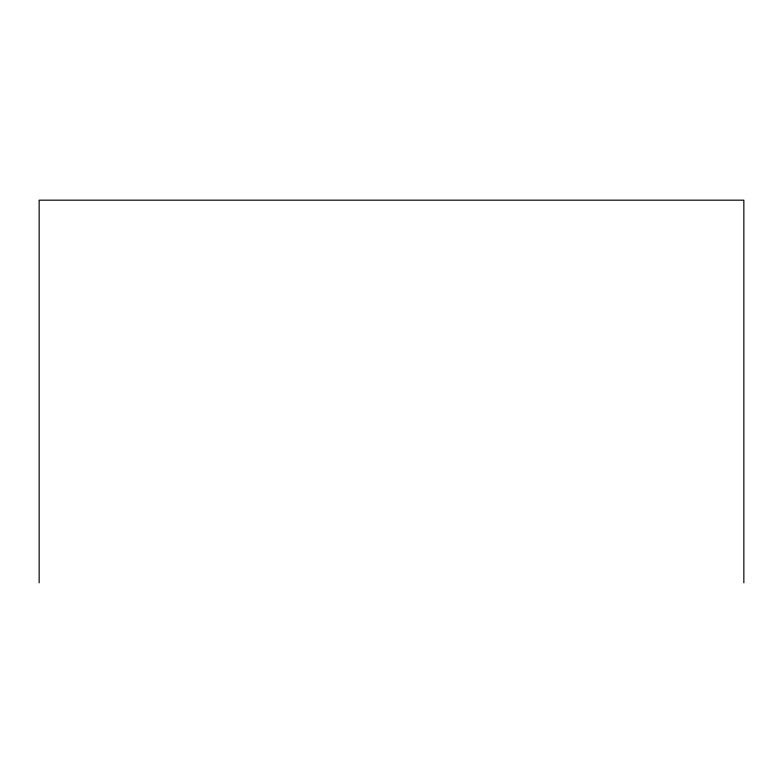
<?xml version="1.0" encoding="UTF-8"?>
<svg xmlns="http://www.w3.org/2000/svg" width="783" height="783" viewBox="0 0 783 783"><rect width="100%" height="100%" fill="white"/><g stroke="black" fill="none" stroke-linecap="round" stroke-linejoin="round"><path stroke-width="1.17" d="M743.85 582.826L743.85 200.174L39.15 200.174L39.15 582.826"/></g></svg>
